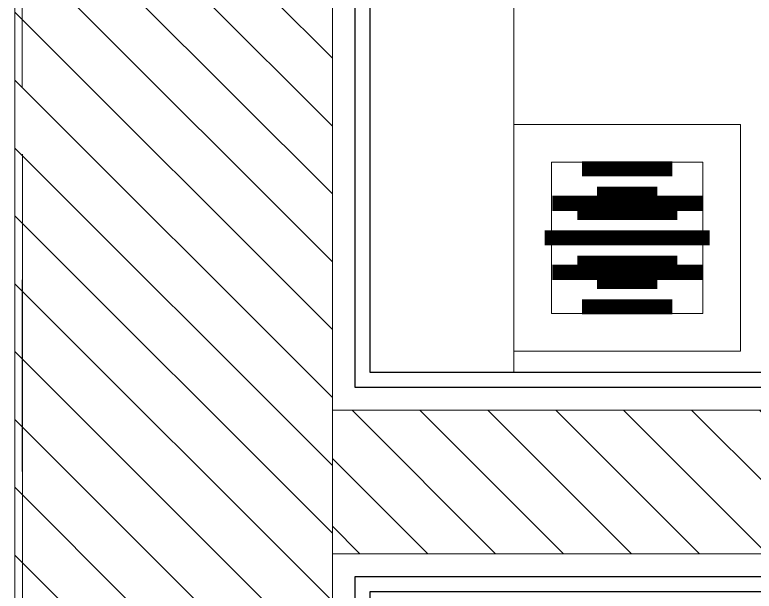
# Model space of a CAD drawing. Header units: millimetres. Extents: x -343543 to 400519, y -115663 to 104219.
# Drawn here: x -149938.1 to -149449.1, y 6585.2 to 6966.6 of the extents above; entities that cross this region are included whole.
import ezdxf
from ezdxf.xclip import XClip

# ---------------------------------------------------------------- set-up
doc = ezdxf.new("R2010")
doc.units = ezdxf.units.MM
doc.header["$XCLIPFRAME"] = 0
doc.linetypes.add('XREF MAT BANG TUONG XAY$0$CENTER', pattern=[50.8, 31.75, -6.35, 6.35, -6.35])
doc.layers.get('0').update_dxf_attribs({"color": 231, "lineweight": 0})
for name, color, linetype, lineweight in [('A-SYMBOLS', 10, 'Continuous', 13), ('XREF MAT BANG TUONG XAY$0$01.Xref _MB T1$0$A-FURN', 8, 'Continuous', 5), ('XREF MAT BANG TUONG XAY$0$01.Xref _MB T1$0$A-FURN @ 50', 8, 'Continuous', 5), ('XREF MAT BANG TUONG XAY$0$01.Xref _MB T1$0$A-FURN @ 75', 8, 'Continuous', 5), ('XREF MAT BANG TUONG XAY$0$01.Xref _MB T1$0$A-TEXT', 8, 'Continuous', 25), ('XREF MAT BANG TUONG XAY$0$A-GRID', 8, 'XREF MAT BANG TUONG XAY$0$CENTER', 15), ('XREF MAT BANG TUONG XAY$0$A-WALL-INT', 8, 'Continuous', 9)]:
    doc.layers.add(name, color=color, linetype=linetype, lineweight=lineweight)
for name, color, linetype in [('XREF MAT BANG TUONG XAY$0$A-FNSH', 8, 'Continuous'), ('XREF MAT BANG TUONG XAY$0$A-FURN', 8, 'Continuous'), ('XREF MAT BANG TUONG XAY$0$A-PATT', 8, 'Continuous')]:
    doc.layers.add(name, color=color, linetype=linetype)

# ---------------------------------------------------------------- blocks, each defined once
blk = doc.blocks.new('XREF MAT BANG TUONG XAY$0$00.xref_IKIGAI_Truc')
at = {"layer": 'XREF MAT BANG TUONG XAY$0$A-GRID', "color": 8, "ltscale": 20}
blk.add_lwpolyline([(31400, -3920.67), (31400, 22924.44)], dxfattribs=at)
blk = doc.blocks.new('XREF MAT BANG TUONG XAY$0$xref_IKIGAI_Cot')
at = {"layer": 'XREF MAT BANG TUONG XAY$0$A-GRID', "color": 8, "ltscale": 20}
blk.add_lwpolyline([(31400, -3920.67), (31400, 22924.44)], dxfattribs=at)
blk = doc.blocks.new('XREF MAT BANG TUONG XAY$0$01.Xref _MB T1$0$Drain')
at = {"color": 8}
blk.add_lwpolyline([(-1.2, -1.2), (1.2, -1.2), (1.2, 1.2), (-1.2, 1.2)], close=True, dxfattribs=at)
at = {"color": 8, "const_width": 0.16}
for points in [[(0, 0.873), (0, -0.873)], [(-0.3653, 0.793), (-0.3653, -0.793)], [(0.3653, 0.793), (0.3653, -0.793)], [(-0.7306, 0.478), (-0.7306, -0.478)], [(0.7306, 0.478), (0.7306, -0.478)]]:
    blk.add_lwpolyline(points, dxfattribs=at)
blk = doc.blocks.new('*U3469')
at = {"layer": 'XREF MAT BANG TUONG XAY$0$01.Xref _MB T1$0$A-FURN @ 50', "color": 8, "xscale": 41.66666666666719, "yscale": 41.66666666666719, "zscale": 41.66666666666719, "rotation": 90}
blk.add_blockref('XREF MAT BANG TUONG XAY$0$01.Xref _MB T1$0$Drain', (-405, 3819), dxfattribs=at)
at = {"layer": 'XREF MAT BANG TUONG XAY$0$01.Xref _MB T1$0$A-FURN @ 75', "color": 8, "xscale": 62.50000000000078, "yscale": 62.50000000000078, "zscale": 62.50000000000078, "rotation": 90}
blk.add_blockref('XREF MAT BANG TUONG XAY$0$01.Xref _MB T1$0$Drain', (-405, 3819), dxfattribs=at)
blk = doc.blocks.new('*U220')
at = {"layer": 'XREF MAT BANG TUONG XAY$0$A-PATT'}
h = blk.add_hatch(dxfattribs=at)
h.set_pattern_fill('ANSI31', color=8, scale=10)
h.set_pattern_definition([(45, (38946.79, -11293.564), (-22.45064, 22.45064), [])])
h.paths.add_polyline_path([(-38.7, 47.5), (3461.3, 47.5), (3461.3, -162.5), (-38.7, -162.5)])
at = {"layer": 'XREF MAT BANG TUONG XAY$0$A-WALL-INT', "color": 8}
blk.add_lwpolyline([(-38.7, 47.5), (3461.3, 47.5), (3461.3, -162.5), (-38.7, -162.5)], close=True, dxfattribs=at)
blk = doc.blocks.new('*U225')
at = {"layer": 'XREF MAT BANG TUONG XAY$0$A-PATT'}
h = blk.add_hatch(dxfattribs=at)
h.set_pattern_fill('ANSI31', color=8, scale=10)
h.set_pattern_definition([(45, (36641.79, -11178.564), (-22.45064, 22.45064), [])])
h.paths.add_polyline_path([(-38.7, 47.5), (1156.3, 47.5), (1156.3, -47.5), (-38.7, -47.5)])
at = {"layer": 'XREF MAT BANG TUONG XAY$0$A-WALL-INT', "color": 8}
blk.add_lwpolyline([(-38.7, 47.5), (1156.3, 47.5), (1156.3, -47.5), (-38.7, -47.5)], close=True, dxfattribs=at)
blk = doc.blocks.new('XREF MAT BANG TUONG XAY$0$01.Xref _MB T1$0$Phong tam')
at = {"layer": 'XREF MAT BANG TUONG XAY$0$01.Xref _MB T1$0$A-FURN', "color": 8, "elevation": 0}
blk.add_lwpolyline([(-330, 4710), (-235, 4710), (-235, 3730), (-330, 3730)], close=True, dxfattribs=at)
at = {"layer": 'XREF MAT BANG TUONG XAY$0$01.Xref _MB T1$0$A-FURN', "linetype": 'Continuous'}
blk.add_blockref('*U3469', (0, 0), dxfattribs=at)
at = {"layer": 'XREF MAT BANG TUONG XAY$0$A-FURN', "color": 8, "xscale": -1, "rotation": 270}
blk.add_blockref('*U220', (-47.5, 3338.7), dxfattribs=at)
at = {"layer": 'XREF MAT BANG TUONG XAY$0$A-FURN', "color": 8, "rotation": 180}
blk.add_blockref('*U225', (-248.7, 3657.5), dxfattribs=at)
blk = doc.blocks.new('01.Xref _MB T1')
at = {"layer": 'XREF MAT BANG TUONG XAY$0$A-FNSH', "color": 8}
for points in [[(33180.0013, 4479.99998), (31630.0013, 4480.00014), (31630.0013, 5459.99999), (32825.00096, 5459.99999), (32825.00096, 5604.99999), (31630.0013, 5604.99999), (31630.0013, 6584.99999), (32825.0013, 6584.99999), (32825.0013, 6729.99999), (31630.0013, 6729.99999), (31630.0013, 7709.99999), (32825.00071, 7709.99999), (32825.00071, 7854.99999), (31630.0013, 7854.99999), (31630.0013, 8834.99999), (32825.00067, 8834.99999), (32825.00067, 8979.99999), (31630.00143, 8980.00015), (31630.01054, 9964.99999), (32975.0013, 9964.99999), (32975.0013, 10224.99999), (31620.00486, 10224.99999)], [(31620.0013, 4470.00014), (31620.0013, 5469.99999), (32815.00096, 5469.99999), (32815.00096, 5594.99999), (31620.0013, 5594.99999), (31620.0013, 6594.99999), (32815.0013, 6594.99999), (32815.0013, 6719.99999), (31620.0013, 6719.99999), (31620.0013, 7719.99999), (32815.00071, 7719.99999), (32815.00071, 7844.99999), (31620.0013, 7844.99999), (31620.0013, 8844.99999), (32815.00067, 8844.99999), (32815.00067, 8969.99999), (31620.00134, 8970.00015), (31620.01063, 9974.99999), (32965.0013, 9974.99999), (32965.0013, 10214.99999), (31620.00671, 10214.99999)]]:
    blk.add_lwpolyline(points, dxfattribs=at)
at = {"color": 8}
blk.add_blockref('XREF MAT BANG TUONG XAY$0$00.xref_IKIGAI_Truc', (0.00011, 0), dxfattribs=at)
ref = blk.add_blockref('XREF MAT BANG TUONG XAY$0$xref_IKIGAI_Cot', (-0.00927, -0.00001), dxfattribs=at)
XClip(ref).set_block_clipping_path([(-1610.3425959283, -2225.6693134198), (41829.1295208634, 21555.8819575264)])
at = {"layer": 'XREF MAT BANG TUONG XAY$0$01.Xref _MB T1$0$A-TEXT', "color": 8, "xscale": -1}
blk.add_blockref('XREF MAT BANG TUONG XAY$0$01.Xref _MB T1$0$Phong tam', (31395.0001, 2999.99999), dxfattribs=at)

msp = doc.modelspace()

# ---------------------------------------------------------------- block references
at = {"layer": 'A-SYMBOLS'}
msp.add_blockref('01.Xref _MB T1', (-181333.08, 0), dxfattribs=at)

doc.saveas('drawing.dxf')
